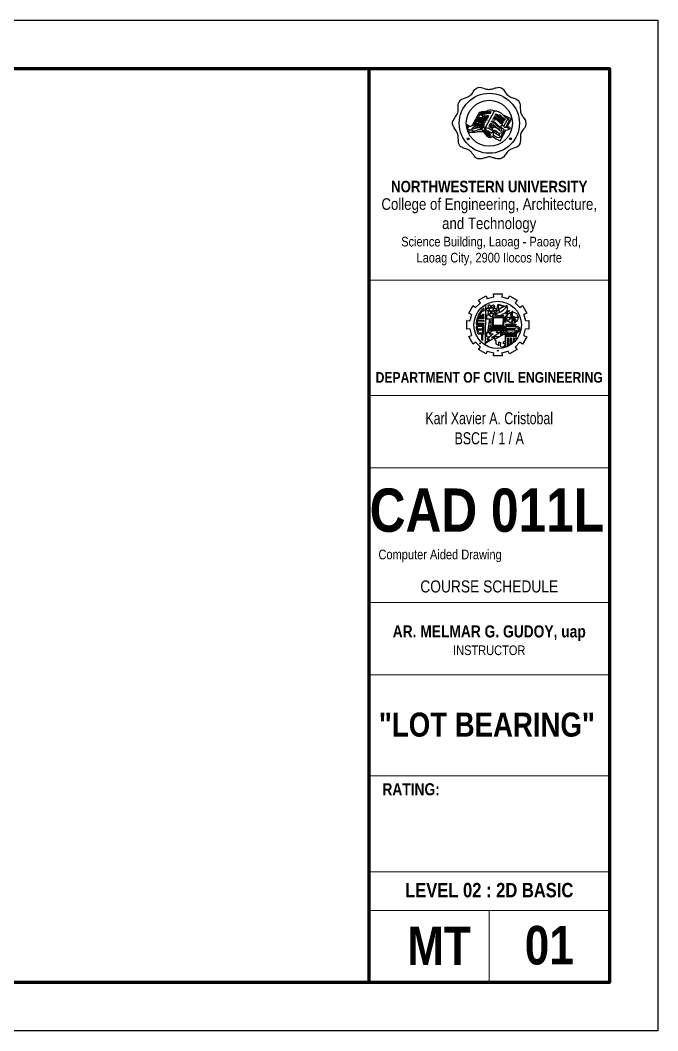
# Model space of a CAD drawing. Header units: inches. Extents: x 994 to 6777, y -637 to 5407.
# Drawn here: x 1010.95 to 1024.19, y 389.39 to 410.39 of the extents above; entities that cross this region are included whole.
import ezdxf

# ---------------------------------------------------------------- set-up
doc = ezdxf.new("R2010")
doc.units = ezdxf.units.IN
doc.header["$MEASUREMENT"] = 0
doc.layers.add('1_dim_outside', color=7, linetype='Continuous', lineweight=0, true_color=0x000000)
doc.layers.add('ar_elev line', color=255, linetype='Continuous', lineweight=0)
doc.layers.add('TEXT', color=18, linetype='Continuous', lineweight=20)
doc.layers.add('Layer1', color=7, linetype='Continuous')
doc.styles.add('dim', font='swisscl.ttf')
doc.styles.get("Standard").update_dxf_attribs({"font": 'arial.ttf'})

# ---------------------------------------------------------------- blocks, each defined once
blk = doc.blocks.new('*U436')
blk.add_lwpolyline([(-0.082, -0.032), (-0.091, 0.033), (0.091, 0.033), (0.083, -0.033)])
blk = doc.blocks.new('*U437')
at = {"color": 0, "linetype": 'ByBlock', "lineweight": -2, "transparency": 16777216}
for p, rotation in [((1632.947, 449.061), 29.99999999999998), ((1633.559, 449.062), 329.9999999999999), ((1632.724, 448.837), 59.99999999999999), ((1633.783, 448.839), 300.0000000000001), ((1632.642, 448.531), 90), ((1633.866, 448.533), 270), ((1632.725, 448.225), 120), ((1633.784, 448.227), 240), ((1632.949, 448.002), 150), ((1633.255, 447.92), 180), ((1633.561, 448.003), 209.9999999999999)]:
    blk.add_blockref('*U436', p, dxfattribs=dict(at, rotation=rotation))
blk.add_blockref('*U436', (1633.253, 449.144), dxfattribs=at)

msp = doc.modelspace()

# ---------------------------------------------------------------- hatches: boundary and pattern name
at = {"true_color": 0x000000}
h = msp.add_hatch(color=18, dxfattribs=at)
h.dxf.hatch_style = 1
h.paths.add_polyline_path([(1020.26733, 407.9196, 1), (1020.23048, 407.91944, 1)])
h.paths.add_polyline_path([(1021.14559, 407.92322, 1), (1021.10874, 407.92307, 1)])
h = msp.add_hatch(color=18, dxfattribs=at)
h.dxf.hatch_style = 1
h.paths.add_polyline_path([(1020.77771, 404.57604, 1), (1020.76219, 404.57607, 1)])
h.paths.add_polyline_path([(1020.48289, 404.4111, 1), (1020.46737, 404.41114, 1)])
h.paths.add_polyline_path([(1020.32633, 404.106, 1), (1020.34185, 404.10597, 1)])
h.paths.add_polyline_path([(1020.35804, 403.91144, 1), (1020.34252, 403.91147, 1)])
h.paths.add_polyline_path([(1020.5022, 403.66738, 1), (1020.48668, 403.66741, 1)])
h = msp.add_hatch(color=18, dxfattribs=at)
h.dxf.hatch_style = 1
h.paths.add_polyline_path([(1020.87231, 403.5186, 1), (1020.85679, 403.51863, 1)])
h.paths.add_polyline_path([(1021.17147, 403.62111, 1), (1021.18699, 403.62108, 1)])
h.paths.add_polyline_path([(1021.36083, 403.84602, 1), (1021.34531, 403.84605, 1)])
h.paths.add_polyline_path([(1021.39751, 404.12676, 1), (1021.38199, 404.12679, 1)])

# ---------------------------------------------------------------- linework, layer by layer
msp.add_line((1020.60654, 404.47478), (1020.60487, 403.63426))
for points in [[(1020.4818, 408.47335), (1020.34145, 408.21359)], [(1020.52459, 408.48865), (1020.39264, 408.25435)], [(1020.4818, 408.47335), (1020.51621, 408.47377)], [(1020.7913, 408.49712), (1020.5996, 408.14851)], [(1020.36138, 408.18884), (1020.37433, 408.19151), (1020.39765, 408.2282), (1020.3931, 408.22871), (1020.3931, 408.22871), (1020.39026, 408.22902), (1020.39552, 408.23625), (1020.44963, 408.24306), (1020.44811, 408.22701), (1020.44055, 408.22772), (1020.4388, 408.23432), (1020.419, 408.23459), (1020.41168, 408.22493), (1020.41992, 408.22427), (1020.42427, 408.23076), (1020.43251, 408.22957), (1020.41859, 408.20728), (1020.40843, 408.20671), (1020.41347, 408.21619), (1020.40401, 408.21527), (1020.39601, 408.20193), (1020.40425, 408.20092), (1020.3992, 408.19249), (1020.36087, 408.18411), (1020.36138, 408.18884)], [(1020.46297, 408.24312), (1020.48666, 408.23417), (1020.4841, 408.2274), (1020.47661, 408.23023), (1020.45964, 408.19922), (1020.46365, 408.19703), (1020.46039, 408.19108), (1020.43444, 408.19386), (1020.43527, 408.20167), (1020.44426, 408.20071), (1020.46371, 408.2332), (1020.45802, 408.23661), (1020.46297, 408.24312)], [(1021.1485, 408.33672), (1020.97343, 408.41577)], [(1021.07894, 408.34728), (1020.98432, 408.17757)], [(1021.10975, 408.31359), (1021.02604, 408.15547)], [(1021.05564, 408.1544), (1021.1485, 408.33672)], [(1020.2569, 408.0596), (1020.28079, 408.10979)], [(1020.50529, 408.22234), (1020.51601, 408.21608), (1020.51076, 408.17106), (1020.51392, 408.16845), (1020.5112, 408.16515), (1020.49217, 408.17641), (1020.49489, 408.18101), (1020.49862, 408.1788), (1020.49965, 408.18852), (1020.48963, 408.19583), (1020.48177, 408.19178), (1020.48651, 408.18847), (1020.48264, 408.18292), (1020.46688, 408.18979), (1020.46921, 408.19512), (1020.47311, 408.19342), (1020.50529, 408.22234)], [(1020.5029, 408.20867), (1020.49136, 408.20162), (1020.50155, 408.19518), (1020.5029, 408.20867)], [(1020.52753, 408.18756), (1020.53678, 408.19723), (1020.56283, 408.16792), (1020.56378, 408.1499), (1020.55685, 408.14953), (1020.55627, 408.16396), (1020.55091, 408.16823), (1020.54172, 408.14438), (1020.54683, 408.13845), (1020.54318, 408.13195), (1020.52313, 408.15078), (1020.52468, 408.15586), (1020.53136, 408.15186), (1020.54245, 408.17992), (1020.53753, 408.18533), (1020.53334, 408.18152), (1020.52729, 408.18731)], [(1020.58578, 408.13481), (1020.60427, 408.11177), (1020.60325, 408.10477), (1020.5985, 408.10982), (1020.59127, 408.07933), (1020.5999, 408.06729), (1020.60742, 408.06977), (1020.61534, 408.06192), (1020.60627, 408.05278), (1020.57352, 408.09274), (1020.57524, 408.09957), (1020.58017, 408.09329), (1020.58759, 408.12203), (1020.58248, 408.12884), (1020.58578, 408.13481)], [(1020.90657, 408.0381), (1020.88465, 407.9988)], [(1020.88465, 407.9988), (1020.90691, 408.03808)], [(1020.91728, 407.88276), (1021.02896, 408.10202)], [(1020.98407, 408.07582), (1020.91824, 407.95295)], [(1020.94648, 408.10969), (1020.92953, 408.07929)], [(1020.67106, 408.02842), (1020.69177, 408.01707), (1020.69326, 408.01321), (1020.68754, 408.01355), (1020.69589, 408.00216), (1020.70369, 408.00787), (1020.69715, 408.00898), (1020.69799, 408.01388), (1020.7165, 408.01441), (1020.71569, 408.01113), (1020.70047, 407.99743), (1020.71745, 407.9806), (1020.72328, 407.98027), (1020.72309, 407.97681), (1020.69939, 407.97551), (1020.6975, 407.98051), (1020.70369, 407.98089), (1020.69454, 407.99262), (1020.68585, 407.98585), (1020.69001, 407.98398), (1020.69003, 407.98025), (1020.66738, 407.98703), (1020.66864, 407.99125), (1020.67635, 407.99138), (1020.68635, 407.99935), (1020.67562, 408.01726), (1020.66736, 408.02358), (1020.67106, 408.02842)], [(1020.88465, 407.9988), (1020.91825, 407.95296)], [(1020.50318, 404.515), (1020.40509, 404.41512)], [(1020.7821, 404.63392), (1020.6472, 404.59647)], [(1020.86755, 404.48677), (1020.8221, 404.31183)], [(1020.86755, 404.48677), (1020.89299, 404.31315)], [(1020.86755, 404.48677), (1020.98337, 404.4288)], [(1020.86755, 404.48677), (1021.01643, 404.44284)], [(1021.0831, 404.59745), (1020.94756, 404.63247)], [(1021.32555, 404.41537), (1021.22567, 404.51347)], [(1020.3211, 404.27255), (1020.28609, 404.137)], [(1020.55168, 404.27826), (1020.57329, 404.27822)], [(1020.57446, 404.39711), (1020.57434, 404.33869), (1020.55222, 404.33873), (1020.55222, 404.34001)], [(1020.83234, 404.2203), (1020.83202, 404.25893), (1020.75308, 404.25829), (1020.753, 404.22024), (1020.71256, 404.22032), (1020.71263, 404.25761), (1020.63174, 404.25777), (1020.63159, 404.18001), (1020.75998, 404.1797)], [(1020.98626, 404.19872), (1021.05665, 404.25804), (1021.07856, 404.28198), (1021.02658, 404.28208), (1021.10474, 404.35443), (1020.92462, 404.25182), (1020.99366, 404.25168), (1020.92951, 404.22007)], [(1020.94017, 404.25179), (1020.93965, 404.22506)], [(1021.14923, 404.29872), (1021.13558, 404.29897), (1021.13554, 404.29671), (1021.13417, 404.29585), (1021.13416, 404.29244), (1021.13344, 404.29126), (1021.13344, 404.29002), (1021.13236, 404.28965), (1021.13254, 404.2891), (1021.13365, 404.2891), (1021.13364, 404.28663), (1021.13399, 404.28611), (1021.13398, 404.28321), (1021.13273, 404.2808), (1021.13272, 404.27883), (1021.13367, 404.27859), (1021.13366, 404.27282), (1021.13267, 404.27162), (1021.13247, 404.27048), (1021.12525, 404.27049), (1021.12525, 404.26855), (1021.12637, 404.26804), (1021.12626, 404.26077), (1021.1268, 404.25917), (1021.12767, 404.25917), (1021.12867, 404.25835), (1021.13034, 404.26037), (1021.1321, 404.25984), (1021.1321, 404.25898), (1021.1321, 404.25788), (1021.13402, 404.25701), (1021.13401, 404.25153)], [(1021.13401, 404.25153), (1021.1342, 404.25109), (1021.13401, 404.24224), (1021.1349, 404.24115), (1021.1349, 404.23906), (1021.13875, 404.23879), (1021.13911, 404.23834), (1021.1397, 404.23833), (1021.14008, 404.23833), (1021.14008, 404.2374), (1021.14081, 404.23652), (1021.14146, 404.23706), (1021.1419, 404.23654), (1021.1419, 404.23576), (1021.1419, 404.23481), (1021.14228, 404.23481), (1021.14227, 404.23431), (1021.14262, 404.23431), (1021.14293, 404.23431), (1021.14293, 404.23477), (1021.14294, 404.23559), (1021.14294, 404.23588), (1021.14334, 404.23616), (1021.1435, 404.24034)], [(1021.17087, 404.23236), (1021.17008, 404.23315), (1021.16884, 404.23316), (1021.16785, 404.23367), (1021.16708, 404.23505), (1021.16566, 404.23505), (1021.16566, 404.23476), (1021.1638, 404.23561), (1021.16327, 404.23651), (1021.16228, 404.23594), (1021.16102, 404.23594), (1021.15996, 404.23729), (1021.16059, 404.23884), (1021.1606, 404.24032), (1021.15967, 404.24032), (1021.15967, 404.24317), (1021.16031, 404.24502), (1021.16066, 404.24604), (1021.16067, 404.24861), (1021.16067, 404.24997), (1021.16008, 404.25036), (1021.16089, 404.25159), (1021.16089, 404.25406), (1021.1609, 404.25564), (1021.15977, 404.25681), (1021.16017, 404.25892), (1021.1611, 404.25979), (1021.16207, 404.26108), (1021.16173, 404.26198), (1021.16229, 404.26281), (1021.1623, 404.26388), (1021.16488, 404.26661), (1021.16716, 404.26891), (1021.16394, 404.27211), (1021.16597, 404.27415), (1021.16607, 404.27853), (1021.16578, 404.28119), (1021.16504, 404.28111), (1021.16425, 404.28153), (1021.16561, 404.28279), (1021.16534, 404.28456), (1021.16401, 404.28456), (1021.16406, 404.28862), (1021.16043, 404.29013), (1021.16295, 404.29234), (1021.16296, 404.29707), (1021.15944, 404.29839), (1021.15682, 404.2984), (1021.15541, 404.29774), (1021.15414, 404.29818), (1021.15414, 404.29877)], [(1021.1667, 404.07691), (1021.16735, 404.34473)], [(1021.44447, 404.13646), (1021.40702, 404.27135)], [(1020.572, 404.12786), (1020.44296, 404.1294)], [(1020.57428, 404.14944), (1020.44756, 404.15096)], [(1020.572, 404.12786), (1020.57424, 404.12785)], [(1020.57398, 404.09045), (1020.57391, 404.06883)], [(1020.57428, 404.14944), (1020.57424, 404.12785)], [(1020.57483, 404.20748), (1020.57438, 404.18587)], [(1020.69298, 404.17986), (1020.65177, 403.89392), (1020.63229, 403.89396), (1020.63213, 403.81165), (1020.69805, 403.80997)], [(1020.7124, 404.0151), (1020.71247, 404.0543), (1020.75426, 404.05422), (1020.75385, 404.09757), (1020.68114, 404.09773), (1020.71178, 404.09766), (1020.712, 404.13873)], [(1020.68715, 404.13946), (1020.75988, 404.13928)], [(1020.75259, 404.1393), (1020.75269, 404.17972)], [(1020.78656, 404.01561), (1020.78636, 404.0312), (1020.75962, 404.03087), (1020.76008, 404.22048), (1020.9863, 404.21993), (1020.98592, 404.02884), (1020.78636, 404.0312)], [(1020.97338, 404.20308), (1020.97247, 404.04443), (1020.77318, 404.04557), (1020.7741, 404.20585), (1020.97338, 404.20308)], [(1021.03494, 404.1702), (1021.03521, 404.11406), (1020.98609, 404.11383)], [(1020.98611, 404.12438), (1021.0375, 404.1726), (1020.98621, 404.1727)], [(1021.02941, 404.17262), (1020.98623, 404.18147), (1021.04043, 404.19822), (1020.99973, 404.21007), (1021.04295, 404.22621), (1021.02146, 404.22838)], [(1021.03149, 404.11405), (1020.99216, 404.13006), (1021.04161, 404.14319), (1021.01456, 404.15107)], [(1021.01456, 404.15107), (1021.04389, 404.16965), (1021.03607, 404.17125)], [(1021.03423, 404.05652), (1021.03426, 404.07168), (1021.2421, 404.07127), (1021.24207, 404.05628)], [(1021.03511, 404.23988), (1021.03497, 404.1726)], [(1021.30313, 404.20807), (1021.03952, 404.20859)], [(1021.04746, 404.04062), (1021.04749, 404.05649)], [(1021.21812, 404.02228), (1021.21816, 404.04028), (1021.04746, 404.04062)], [(1021.04749, 404.05649), (1021.23114, 404.05613), (1021.24207, 404.05611)], [(1021.13278, 404.20481), (1021.13032, 404.20262), (1021.13032, 404.20089), (1021.12598, 404.19632), (1021.12425, 404.19632), (1021.12185, 404.19354), (1021.12185, 404.19148), (1021.12065, 404.19148), (1021.12065, 404.19148), (1021.11992, 404.18989), (1021.11812, 404.18989), (1021.11904, 404.18761), (1021.11764, 404.18615), (1021.11638, 404.18616), (1021.11638, 404.18489), (1021.11638, 404.18489), (1021.11491, 404.1839), (1021.11491, 404.18191), (1021.11271, 404.18078), (1021.10871, 404.17873), (1021.10508, 404.17687), (1021.10265, 404.17474), (1021.09926, 404.17369), (1021.09703, 404.16795), (1021.0945, 404.1651), (1021.0945, 404.16351), (1021.09669, 404.16211), (1021.09569, 404.16054), (1021.09726, 404.15954), (1021.09801, 404.16071), (1021.10061, 404.16203), (1021.10194, 404.16203), (1021.1074, 404.1679), (1021.10715, 404.16903), (1021.10744, 404.16958), (1021.10844, 404.16987), (1021.1092, 404.17071), (1021.11061, 404.17225), (1021.11004, 404.17225), (1021.11097, 404.17381), (1021.11151, 404.17349), (1021.11313, 404.17561), (1021.11365, 404.1763), (1021.11365, 404.17658), (1021.11365, 404.17716), (1021.1146, 404.17716), (1021.11587, 404.17772), (1021.11675, 404.17853), (1021.11784, 404.17854), (1021.11848, 404.17922), (1021.11891, 404.18024), (1021.11991, 404.18088), (1021.12108, 404.18087), (1021.12108, 404.18147), (1021.12158, 404.18184), (1021.12179, 404.18156), (1021.12229, 404.18193), (1021.12255, 404.18281), (1021.12478, 404.1828), (1021.12512, 404.18362), (1021.12575, 404.18395), (1021.12592, 404.18435), (1021.12592, 404.18534), (1021.1265, 404.18535), (1021.12651, 404.18575), (1021.12651, 404.18642), (1021.12651, 404.18717), (1021.12719, 404.18716), (1021.12769, 404.18787), (1021.12876, 404.18856), (1021.12876, 404.18948), (1021.12942, 404.18948), (1021.13014, 404.19005), (1021.13015, 404.19074), (1021.13244, 404.19258), (1021.13359, 404.19444), (1021.13524, 404.19522), (1021.13646, 404.19692), (1021.13779, 404.19811), (1021.13854, 404.19811), (1021.13895, 404.19944), (1021.1386, 404.20036), (1021.13861, 404.20204), (1021.13861, 404.20314), (1021.13702, 404.20398), (1021.1361, 404.20493), (1021.13456, 404.20493), (1021.13278, 404.20481)], [(1021.1435, 404.24034), (1021.1435, 404.24056), (1021.14384, 404.24074), (1021.14638, 404.2406), (1021.14614, 404.23967), (1021.14677, 404.23968), (1021.14679, 404.23821), (1021.14752, 404.23813), (1021.14752, 404.23696), (1021.14761, 404.23543), (1021.14695, 404.23539), (1021.14688, 404.23278), (1021.14681, 404.23124), (1021.14617, 404.23099), (1021.14597, 404.22896), (1021.14551, 404.22876), (1021.14495, 404.22658), (1021.14554, 404.22609), (1021.14579, 404.22589), (1021.14603, 404.22569), (1021.14603, 404.2246), (1021.14596, 404.2213), (1021.14688, 404.22041), (1021.14658, 404.21875), (1021.14678, 404.21801), (1021.14757, 404.21785), (1021.14749, 404.21743), (1021.14826, 404.21714), (1021.14865, 404.21656), (1021.1491, 404.21655), (1021.14947, 404.21655), (1021.14985, 404.21638), (1021.15024, 404.21623), (1021.15068, 404.21583), (1021.15093, 404.21522), (1021.15115, 404.21491), (1021.15155, 404.21454), (1021.15177, 404.21394), (1021.15209, 404.21418), (1021.15209, 404.21461), (1021.15209, 404.21561), (1021.15238, 404.21622), (1021.15259, 404.21665), (1021.15316, 404.21665), (1021.15316, 404.21859), (1021.15286, 404.21889), (1021.15323, 404.21926), (1021.15324, 404.22048), (1021.15357, 404.22129), (1021.15378, 404.22182), (1021.15378, 404.22221), (1021.15434, 404.22377), (1021.15493, 404.22356), (1021.15508, 404.22399), (1021.15521, 404.22435), (1021.15499, 404.22468), (1021.15493, 404.22497), (1021.15583, 404.22538), (1021.15602, 404.22587), (1021.15603, 404.22633), (1021.15603, 404.22663), (1021.15593, 404.227), (1021.16336, 404.22684), (1021.16428, 404.22709), (1021.16457, 404.22603), (1021.16451, 404.22238), (1021.16704, 404.21876), (1021.17004, 404.21875), (1021.17092, 404.22086), (1021.17156, 404.22086), (1021.17285, 404.22085), (1021.17379, 404.21991), (1021.1747, 404.22038), (1021.1747, 404.21967), (1021.17542, 404.21919), (1021.17542, 404.2182), (1021.17603, 404.21728), (1021.17715, 404.21667), (1021.17814, 404.21666), (1021.17882, 404.21666), (1021.17906, 404.21762), (1021.17921, 404.21819), (1021.17921, 404.21819), (1021.17882, 404.21875), (1021.17868, 404.21918), (1021.17868, 404.2193), (1021.17911, 404.2193), (1021.17926, 404.21919), (1021.17938, 404.21935), (1021.17961, 404.21935), (1021.18025, 404.21934), (1021.18025, 404.21976), (1021.18004, 404.21991), (1021.18004, 404.22037), (1021.17959, 404.22037), (1021.17959, 404.22086), (1021.18033, 404.22086), (1021.18013, 404.22116), (1021.1804, 404.22176), (1021.18067, 404.22163), (1021.18167, 404.22175), (1021.18309, 404.22175), (1021.18516, 404.22153), (1021.1863, 404.2214), (1021.18624, 404.22088), (1021.18655, 404.22088), (1021.18705, 404.22088), (1021.18676, 404.22005), (1021.18679, 404.21894), (1021.18678, 404.21779), (1021.18622, 404.21661), (1021.18486, 404.21536), (1021.18517, 404.21359), (1021.18584, 404.21318), (1021.18684, 404.21334), (1021.18833, 404.21291), (1021.18899, 404.21316), (1021.1901, 404.21296), (1021.18995, 404.2142), (1021.19214, 404.21447), (1021.19282, 404.21633), (1021.19319, 404.21733), (1021.19423, 404.21733), (1021.19569, 404.21733), (1021.19529, 404.21656), (1021.19586, 404.21577), (1021.19649, 404.2149), (1021.19613, 404.21429), (1021.19612, 404.21294), (1021.1967, 404.21294), (1021.19814, 404.21342), (1021.19862, 404.21294), (1021.19951, 404.21347), (1021.19992, 404.21346), (1021.20019, 404.21265), (1021.20019, 404.21165), (1021.20319, 404.21052), (1021.20565, 404.20826), (1021.20728, 404.20524), (1021.20728, 404.20396), (1021.20546, 404.20297), (1021.20622, 404.20155), (1021.20688, 404.20101), (1021.20687, 404.19968), (1021.20761, 404.19925), (1021.2087, 404.19737), (1021.20934, 404.19598), (1021.21119, 404.19482), (1021.21339, 404.19481), (1021.21473, 404.19614), (1021.21545, 404.19542), (1021.21639, 404.19715), (1021.2161, 404.19813), (1021.21526, 404.19893), (1021.21526, 404.19996), (1021.21654, 404.19996), (1021.21706, 404.2008), (1021.21706, 404.20151), (1021.2156, 404.20244), (1021.21656, 404.20244), (1021.21693, 404.2029), (1021.21693, 404.20379), (1021.21638, 404.20379), (1021.21638, 404.20456), (1021.21677, 404.20456), (1021.21419, 404.20824)], [(1021.14934, 404.12177), (1021.1485, 404.12173), (1021.14828, 404.12113), (1021.14784, 404.12081), (1021.14827, 404.12023), (1021.14912, 404.12023), (1021.14956, 404.11973), (1021.14909, 404.11932), (1021.14909, 404.11829), (1021.14909, 404.11772), (1021.14955, 404.1174), (1021.1507, 404.11721), (1021.15107, 404.11791), (1021.15181, 404.11752), (1021.15182, 404.11805), (1021.15182, 404.11826), (1021.15238, 404.11865), (1021.15238, 404.11912), (1021.15198, 404.11912), (1021.15158, 404.11985), (1021.15228, 404.11984), (1021.15229, 404.1204), (1021.15267, 404.12089), (1021.15198, 404.12119), (1021.15199, 404.12186), (1021.15148, 404.12186), (1021.1504, 404.12138), (1021.14988, 404.1217), (1021.14934, 404.12177)], [(1021.15956, 404.13006), (1021.15811, 404.12994), (1021.15751, 404.13015), (1021.15691, 404.13015), (1021.15612, 404.13001), (1021.15582, 404.1297), (1021.15614, 404.12907), (1021.15594, 404.12897), (1021.15626, 404.12835), (1021.15676, 404.12835), (1021.15695, 404.12817), (1021.15725, 404.12747), (1021.15689, 404.12731), (1021.15709, 404.12683), (1021.15782, 404.12683), (1021.15794, 404.12661), (1021.15752, 404.12591), (1021.1579, 404.12568), (1021.1579, 404.12541), (1021.16033, 404.12487), (1021.16073, 404.12546), (1021.16074, 404.12605), (1021.16015, 404.12636), (1021.16015, 404.127), (1021.16073, 404.12734), (1021.16073, 404.12777), (1021.16034, 404.12793), (1021.16034, 404.12858), (1021.16057, 404.12933), (1021.16045, 404.12991), (1021.15956, 404.13006)], [(1021.17043, 404.13207), (1021.17142, 404.13267), (1021.17113, 404.13315), (1021.17272, 404.13462), (1021.17421, 404.1352), (1021.17432, 404.1349), (1021.17526, 404.13654), (1021.17526, 404.13717), (1021.17487, 404.13761), (1021.17421, 404.13761), (1021.17421, 404.13715), (1021.17358, 404.13715), (1021.17358, 404.13819), (1021.17284, 404.13918), (1021.17171, 404.1388), (1021.17121, 404.13759), (1021.16966, 404.13823), (1021.16965, 404.13641), (1021.16887, 404.13642), (1021.16887, 404.13534), (1021.16807, 404.13408), (1021.16933, 404.13328), (1021.17043, 404.13207)], [(1021.17024, 404.19916), (1021.17174, 404.19875), (1021.17365, 404.19921), (1021.17364, 404.19808), (1021.17457, 404.19808), (1021.17529, 404.19808), (1021.17609, 404.19854), (1021.17632, 404.19813), (1021.17677, 404.19839), (1021.17809, 404.19797), (1021.1783, 404.19743), (1021.17885, 404.19764), (1021.17966, 404.1974), (1021.18081, 404.19752), (1021.18175, 404.19752), (1021.18233, 404.19671), (1021.18194, 404.19627), (1021.18128, 404.196), (1021.18045, 404.19619), (1021.18045, 404.19559), (1021.18045, 404.19471), (1021.18077, 404.1941), (1021.18002, 404.1937), (1021.17946, 404.19199), (1021.17946, 404.19103), (1021.17833, 404.19205), (1021.17833, 404.19135), (1021.17844, 404.19082), (1021.17798, 404.19027), (1021.17749, 404.19027), (1021.17749, 404.18982), (1021.17713, 404.18942), (1021.17664, 404.1895), (1021.17633, 404.1895), (1021.17633, 404.18891), (1021.1758, 404.18891), (1021.17536, 404.18803), (1021.17524, 404.18797), (1021.17474, 404.18818), (1021.17463, 404.18765), (1021.17416, 404.18765), (1021.17352, 404.18717), (1021.17251, 404.18733), (1021.1718, 404.18728), (1021.17145, 404.18682), (1021.17091, 404.18674), (1021.17091, 404.18639), (1021.17067, 404.18619), (1021.17067, 404.1854), (1021.16948, 404.18728), (1021.16966, 404.18851), (1021.16924, 404.1888), (1021.16924, 404.1896), (1021.16991, 404.18979), (1021.16969, 404.19054), (1021.16928, 404.19091), (1021.16886, 404.19266), (1021.1705, 404.19266), (1021.16997, 404.19401), (1021.16947, 404.1953), (1021.16838, 404.1953), (1021.16838, 404.19687), (1021.16969, 404.1973), (1021.16885, 404.19787), (1021.16946, 404.19878), (1021.17024, 404.19916)], [(1021.17165, 404.15364), (1021.16912, 404.15336), (1021.16911, 404.15041), (1021.17, 404.14942), (1021.17083, 404.14905), (1021.16978, 404.14883), (1021.16954, 404.14826), (1021.17003, 404.14806), (1021.17025, 404.14773), (1021.16971, 404.14756), (1021.16944, 404.14688), (1021.17084, 404.14593), (1021.17112, 404.14634), (1021.17145, 404.14499), (1021.17285, 404.14498), (1021.17337, 404.1446), (1021.17352, 404.14394), (1021.17279, 404.14371), (1021.17333, 404.14328), (1021.17349, 404.14246), (1021.17349, 404.14205), (1021.17403, 404.14155), (1021.17444, 404.14117), (1021.17479, 404.14163), (1021.17458, 404.14192), (1021.17458, 404.14244), (1021.17523, 404.14244), (1021.1749, 404.14293), (1021.17574, 404.14304), (1021.17618, 404.1431), (1021.17629, 404.14367), (1021.176, 404.14373), (1021.17655, 404.14418), (1021.17655, 404.14438), (1021.17585, 404.14438), (1021.17706, 404.14438), (1021.17722, 404.14462), (1021.17707, 404.14499), (1021.17742, 404.14527), (1021.17817, 404.14552), (1021.17775, 404.14595), (1021.178, 404.14659), (1021.17858, 404.14724), (1021.1784, 404.14753), (1021.17906, 404.14753), (1021.17919, 404.14817), (1021.17902, 404.14837), (1021.17955, 404.14857), (1021.1801, 404.14886), (1021.18067, 404.14917), (1021.18035, 404.14936), (1021.18114, 404.14969), (1021.18172, 404.14946), (1021.18205, 404.14979), (1021.18243, 404.14993), (1021.18271, 404.14957), (1021.18309, 404.14907), (1021.18335, 404.14949), (1021.18349, 404.14927), (1021.18338, 404.14853), (1021.18414, 404.14825), (1021.18428, 404.14864), (1021.18428, 404.14824), (1021.1847, 404.14801), (1021.18437, 404.14783), (1021.18413, 404.14724), (1021.18478, 404.14704), (1021.18536, 404.14723), (1021.18589, 404.14694), (1021.18655, 404.14694), (1021.18672, 404.14736), (1021.18687, 404.14763), (1021.1862, 404.14784), (1021.18671, 404.14784), (1021.18705, 404.14775), (1021.18746, 404.14765), (1021.18785, 404.148), (1021.1877, 404.14817), (1021.18756, 404.14857), (1021.18796, 404.14857), (1021.18831, 404.14856), (1021.18857, 404.14869), (1021.18846, 404.14893), (1021.18834, 404.14906), (1021.18906, 404.14855), (1021.18935, 404.14939), (1021.18899, 404.14939), (1021.18881, 404.14979), (1021.18936, 404.15004), (1021.18963, 404.14988), (1021.18984, 404.15024), (1021.18984, 404.15056), (1021.18985, 404.15105), (1021.19023, 404.1509), (1021.19033, 404.15116), (1021.19086, 404.15145), (1021.19087, 404.15186), (1021.19075, 404.15192), (1021.19051, 404.15205), (1021.1908, 404.15224), (1021.19107, 404.15258), (1021.19064, 404.15258), (1021.19053, 404.153), (1021.19083, 404.15299), (1021.19126, 404.15309), (1021.19126, 404.15333), (1021.19193, 404.15399), (1021.19268, 404.15399), (1021.19318, 404.15399), (1021.19374, 404.15436), (1021.19545, 404.15337), (1021.19637, 404.15391), (1021.19659, 404.15311), (1021.1963, 404.15303), (1021.19672, 404.15255), (1021.19701, 404.15173), (1021.19659, 404.15158), (1021.19711, 404.15125), (1021.19781, 404.15171), (1021.19812, 404.15125), (1021.19811, 404.15035), (1021.19837, 404.14955), (1021.19878, 404.14903), (1021.19837, 404.14871), (1021.19801, 404.14744), (1021.19707, 404.14669), (1021.19556, 404.14592), (1021.19619, 404.1447), (1021.19716, 404.14374), (1021.19763, 404.14115), (1021.19795, 404.13941), (1021.19898, 404.13943), (1021.20033, 404.13732), (1021.20209, 404.13695), (1021.20305, 404.13535), (1021.20304, 404.13394), (1021.20362, 404.13394), (1021.20488, 404.13261), (1021.20614, 404.13198), (1021.20732, 404.13252), (1021.20777, 404.13273), (1021.20903, 404.13155), (1021.20973, 404.13139), (1021.21115, 404.13139), (1021.21157, 404.13205), (1021.2123, 404.13158), (1021.21184, 404.13085), (1021.21338, 404.13042), (1021.21527, 404.13042), (1021.21645, 404.13041), (1021.21645, 404.1318), (1021.21762, 404.13179), (1021.21868, 404.13071), (1021.2192, 404.13121), (1021.22003, 404.13121), (1021.22078, 404.13121), (1021.22079, 404.13251), (1021.22184, 404.13359), (1021.22184, 404.13461), (1021.22185, 404.13494), (1021.22133, 404.13546), (1021.222, 404.13545), (1021.22266, 404.13545), (1021.22329, 404.13702), (1021.22257, 404.13731), (1021.2231, 404.1386), (1021.22466, 404.13919), (1021.22415, 404.14053), (1021.22295, 404.14142), (1021.22232, 404.14268), (1021.22198, 404.14336), (1021.22198, 404.14411), (1021.22133, 404.14447), (1021.22076, 404.14447), (1021.22076, 404.14504), (1021.2216, 404.1454), (1021.22161, 404.14633), (1021.22161, 404.14633), (1021.22241, 404.1474), (1021.22347, 404.14739), (1021.22413, 404.14866), (1021.22365, 404.14891), (1021.22314, 404.14971), (1021.22386, 404.15017), (1021.22522, 404.1498), (1021.22553, 404.15093), (1021.22814, 404.15066), (1021.22866, 404.15189), (1021.23004, 404.15087), (1021.23191, 404.15087), (1021.23484, 404.15144), (1021.23532, 404.15333), (1021.23476, 404.15348), (1021.23476, 404.15432), (1021.23476, 404.15526), (1021.23539, 404.15526), (1021.23575, 404.15474), (1021.23608, 404.1564), (1021.23653, 404.1564), (1021.23611, 404.157), (1021.23542, 404.157), (1021.23554, 404.15787), (1021.23641, 404.15787), (1021.23738, 404.15787), (1021.23813, 404.15705), (1021.23882, 404.15705), (1021.24003, 404.15792), (1021.24049, 404.15825), (1021.24049, 404.15908), (1021.24049, 404.16013), (1021.23922, 404.16014), (1021.23832, 404.16059), (1021.23928, 404.16116), (1021.23929, 404.16206), (1021.23863, 404.16248), (1021.23719, 404.1634), (1021.23638, 404.16392), (1021.23638, 404.1644), (1021.23531, 404.16441), (1021.23465, 404.16441), (1021.23465, 404.16606), (1021.2339, 404.16606), (1021.23357, 404.1673), (1021.23188, 404.16772), (1021.23146, 404.16898), (1021.22963, 404.16992), (1021.23003, 404.17071), (1021.23003, 404.17151), (1021.23003, 404.17203), (1021.22921, 404.17236), (1021.22717, 404.17318), (1021.22718, 404.17483), (1021.22597, 404.17597), (1021.22491, 404.17649), (1021.22514, 404.17695), (1021.22514, 404.17764), (1021.22371, 404.17836), (1021.22188, 404.17981), (1021.21983, 404.17981), (1021.21934, 404.17912), (1021.21853, 404.17969), (1021.21618, 404.17865), (1021.21365, 404.17753), (1021.21479, 404.17494), (1021.21409, 404.17463), (1021.21409, 404.17243), (1021.21496, 404.17167), (1021.2136, 404.17134), (1021.2114, 404.17134), (1021.2114, 404.17177), (1021.20878, 404.17177), (1021.20878, 404.17075), (1021.20929, 404.1699), (1021.20728, 404.16869), (1021.20728, 404.16731), (1021.206, 404.16584), (1021.20458, 404.16585), (1021.20277, 404.16413), (1021.20073, 404.16219), (1021.19948, 404.16296), (1021.19659, 404.16297), (1021.19421, 404.16198), (1021.19184, 404.1631), (1021.18846, 404.16238), (1021.18623, 404.16313), (1021.18439, 404.16314), (1021.18346, 404.16314), (1021.18418, 404.1613), (1021.18321, 404.1598), (1021.18235, 404.15846), (1021.18308, 404.15657), (1021.18055, 404.15657), (1021.17805, 404.15658), (1021.17766, 404.15589), (1021.1763, 404.15625), (1021.17555, 404.15532), (1021.17365, 404.15614), (1021.17266, 404.15614), (1021.17227, 404.15497), (1021.17165, 404.15364)], [(1021.1888, 404.22844), (1021.18951, 404.22911), (1021.1893, 404.22961), (1021.18969, 404.22977), (1021.18969, 404.23019), (1021.18886, 404.23019), (1021.1884, 404.2302), (1021.18809, 404.22986), (1021.18779, 404.23014), (1021.18744, 404.22977), (1021.18677, 404.22977), (1021.18567, 404.2303), (1021.18487, 404.23009), (1021.18362, 404.23009), (1021.18254, 404.22978), (1021.18109, 404.23007), (1021.17946, 404.23038), (1021.17923, 404.23125), (1021.17843, 404.23165), (1021.17733, 404.23244), (1021.1786, 404.23271), (1021.1786, 404.23336), (1021.17808, 404.23411), (1021.17698, 404.23454), (1021.17601, 404.23491), (1021.17571, 404.23414), (1021.17526, 404.2346), (1021.17466, 404.23429), (1021.17376, 404.23384), (1021.17308, 404.23349), (1021.17246, 404.23349), (1021.17246, 404.23253), (1021.17225, 404.23216), (1021.17107, 404.23217), (1021.17087, 404.23236)], [(1021.19119, 404.17313), (1021.19015, 404.17231), (1021.18865, 404.17188), (1021.18737, 404.17188), (1021.18565, 404.17225), (1021.18527, 404.17293), (1021.18527, 404.17358), (1021.18447, 404.17396), (1021.18317, 404.17397), (1021.1829, 404.17527), (1021.18198, 404.17527), (1021.18198, 404.17481), (1021.17998, 404.17482), (1021.17868, 404.17557), (1021.17795, 404.17557), (1021.17681, 404.17611), (1021.17681, 404.17722), (1021.17635, 404.17722), (1021.1759, 404.17821), (1021.17713, 404.17848), (1021.1774, 404.17937), (1021.17817, 404.17898), (1021.17817, 404.17969), (1021.1792, 404.17987), (1021.17903, 404.18084), (1021.18014, 404.18103), (1021.18083, 404.18113), (1021.1814, 404.18149), (1021.1813, 404.18213), (1021.18218, 404.18263), (1021.18272, 404.18263), (1021.18273, 404.18308), (1021.18314, 404.18308), (1021.18447, 404.18307), (1021.18424, 404.18376), (1021.1838, 404.1839), (1021.18452, 404.18427), (1021.1847, 404.18437), (1021.185, 404.18604), (1021.18479, 404.18624), (1021.18518, 404.18719), (1021.18575, 404.18719), (1021.18634, 404.18728), (1021.18655, 404.188), (1021.18616, 404.1881), (1021.18642, 404.18862), (1021.18759, 404.18897), (1021.18823, 404.18763), (1021.18864, 404.18712), (1021.18817, 404.18647), (1021.18796, 404.18571), (1021.18821, 404.18564), (1021.18828, 404.18507), (1021.18771, 404.18466), (1021.18856, 404.18328), (1021.18819, 404.18328), (1021.1879, 404.18253), (1021.1879, 404.18203), (1021.1879, 404.18175), (1021.1874, 404.18175), (1021.18732, 404.18129), (1021.18678, 404.18074), (1021.18728, 404.18036), (1021.18737, 404.17986), (1021.18779, 404.17948), (1021.18764, 404.17931), (1021.18777, 404.17824), (1021.18741, 404.178), (1021.18704, 404.17751), (1021.18761, 404.17709), (1021.18785, 404.17646), (1021.18746, 404.17622), (1021.18775, 404.17606), (1021.18838, 404.17571), (1021.1883, 404.17534), (1021.18998, 404.17476), (1021.1904, 404.17512), (1021.1906, 404.17488), (1021.19166, 404.17488), (1021.19187, 404.17447), (1021.19166, 404.17406), (1021.19139, 404.17354), (1021.19154, 404.17336), (1021.19104, 404.17343), (1021.19119, 404.17313)], [(1021.19397, 404.20474), (1021.19362, 404.20672), (1021.19195, 404.20787), (1021.1898, 404.20711), (1021.18732, 404.20712), (1021.18605, 404.20625), (1021.18571, 404.20551), (1021.18599, 404.20464), (1021.18578, 404.20394), (1021.18685, 404.20361), (1021.18747, 404.2032), (1021.18805, 404.20373), (1021.1902, 404.20351), (1021.19075, 404.2035), (1021.19075, 404.20288), (1021.19105, 404.20241), (1021.1921, 404.20222), (1021.19236, 404.20238), (1021.19235, 404.20182), (1021.19245, 404.20151), (1021.1928, 404.20148), (1021.19314, 404.20147), (1021.19331, 404.20169), (1021.19331, 404.20206), (1021.19318, 404.20217), (1021.19326, 404.20247), (1021.19361, 404.20242), (1021.19388, 404.2025), (1021.19388, 404.20306), (1021.19382, 404.20335), (1021.19401, 404.20339), (1021.19382, 404.20382), (1021.19399, 404.20399), (1021.19386, 404.20441), (1021.19397, 404.20474)], [(1021.21419, 404.20824), (1021.21299, 404.20996), (1021.21145, 404.20996), (1021.21145, 404.21106), (1021.21145, 404.21194), (1021.21145, 404.21318), (1021.20934, 404.21383), (1021.20787, 404.21361), (1021.20679, 404.21344), (1021.20639, 404.21239), (1021.20554, 404.21335), (1021.20495, 404.21403), (1021.20495, 404.21483), (1021.20495, 404.21483), (1021.2044, 404.21561), (1021.20375, 404.21652), (1021.20307, 404.21749), (1021.20363, 404.21789), (1021.20241, 404.21882), (1021.20186, 404.21882), (1021.20186, 404.21986), (1021.20082, 404.21986), (1021.1999, 404.21986), (1021.1999, 404.22082), (1021.19869, 404.22167), (1021.1983, 404.22111), (1021.19765, 404.22234), (1021.1947, 404.22234), (1021.19437, 404.22212), (1021.19344, 404.22251), (1021.19235, 404.22277), (1021.19217, 404.22364), (1021.19165, 404.22373), (1021.19181, 404.22475), (1021.19152, 404.22536), (1021.19104, 404.22585), (1021.19018, 404.22586), (1021.18956, 404.22624), (1021.18929, 404.22657), (1021.18901, 404.22691), (1021.18921, 404.22753), (1021.18921, 404.22838), (1021.1888, 404.22844)], [(1021.1984, 404.20176), (1021.19743, 404.20126), (1021.19799, 404.20018), (1021.19799, 404.19947), (1021.19696, 404.1986), (1021.19696, 404.19779), (1021.19696, 404.19779), (1021.19681, 404.19716), (1021.19606, 404.19716), (1021.19636, 404.19642), (1021.19636, 404.19552), (1021.19572, 404.19552), (1021.19572, 404.19475), (1021.19529, 404.19341), (1021.19603, 404.19281), (1021.19629, 404.19312), (1021.19648, 404.19173), (1021.19668, 404.19029), (1021.19771, 404.18829), (1021.19642, 404.18829), (1021.19642, 404.18613), (1021.19656, 404.18522), (1021.19581, 404.18457), (1021.19539, 404.18457), (1021.19514, 404.18376), (1021.19544, 404.18299), (1021.19464, 404.18177), (1021.19526, 404.18047), (1021.19525, 404.17964), (1021.19655, 404.17876), (1021.19711, 404.17747), (1021.19711, 404.17664), (1021.19943, 404.17686), (1021.20283, 404.17685), (1021.20402, 404.17803), (1021.20512, 404.17913), (1021.20513, 404.17975), (1021.20602, 404.18024), (1021.20603, 404.18185), (1021.20533, 404.18185), (1021.20592, 404.18285), (1021.2065, 404.1825), (1021.2065, 404.18333), (1021.20692, 404.18457), (1021.20602, 404.18488), (1021.20714, 404.18487), (1021.20856, 404.18487), (1021.21006, 404.18487), (1021.21038, 404.18547), (1021.21134, 404.18407), (1021.21278, 404.18506), (1021.21291, 404.18528), (1021.21291, 404.18603), (1021.2126, 404.18643), (1021.21394, 404.18643), (1021.21415, 404.187), (1021.2146, 404.18717), (1021.21485, 404.18789), (1021.21464, 404.18855), (1021.21413, 404.18873), (1021.2139, 404.18929), (1021.2139, 404.18995), (1021.21412, 404.19058), (1021.21383, 404.19068), (1021.21372, 404.1913), (1021.21407, 404.1918), (1021.21393, 404.1919), (1021.21326, 404.19184), (1021.2132, 404.19261), (1021.2129, 404.19283), (1021.21313, 404.19316), (1021.21313, 404.19339), (1021.21244, 404.19339), (1021.2124, 404.19373), (1021.21178, 404.19422), (1021.21125, 404.19439), (1021.21044, 404.19504), (1021.20974, 404.19521), (1021.20923, 404.19498), (1021.2094, 404.19549), (1021.20855, 404.19577), (1021.20767, 404.19577), (1021.20747, 404.19648), (1021.20687, 404.19683), (1021.20607, 404.19658), (1021.20617, 404.19739), (1021.2055, 404.19747), (1021.20505, 404.19787), (1021.20434, 404.19788), (1021.20393, 404.19759), (1021.20393, 404.19722), (1021.20375, 404.19722), (1021.20375, 404.19668), (1021.20401, 404.19637), (1021.20401, 404.19607), (1021.2038, 404.19569), (1021.20344, 404.19589), (1021.2028, 404.19595), (1021.20275, 404.1958), (1021.20217, 404.19609), (1021.20199, 404.19612), (1021.20201, 404.19654), (1021.20078, 404.19671), (1021.20093, 404.197), (1021.20109, 404.19731), (1021.20048, 404.1978), (1021.20088, 404.19836), (1021.2005, 404.19896), (1021.1999, 404.19935), (1021.20045, 404.19982), (1021.19909, 404.20004), (1021.19909, 404.2007), (1021.19942, 404.20105), (1021.19864, 404.20138), (1021.1984, 404.20176)], [(1021.231, 404.04025), (1021.23102, 404.05327)], [(1020.28464, 403.97155), (1020.32209, 403.83665)], [(1020.43806, 403.90257), (1020.45917, 403.9072)], [(1020.44691, 403.97385), (1020.44454, 403.97385)], [(1020.44691, 403.97385), (1020.55162, 403.9739)], [(1020.44928, 403.95224), (1020.55163, 403.95229)], [(1020.44928, 403.95224), (1020.45917, 403.9072)], [(1020.56971, 403.88073), (1020.44933, 403.88097)], [(1020.45986, 403.85919), (1020.44933, 403.88097)], [(1020.52792, 403.85906), (1020.45986, 403.85919)], [(1020.52792, 403.85906), (1020.52771, 403.75229)], [(1020.54953, 403.85901), (1020.54928, 403.73092)], [(1020.57307, 403.85897), (1020.54953, 403.85901)], [(1020.55162, 403.90362), (1020.55163, 403.95229)], [(1020.55162, 403.90362), (1020.57323, 403.90362)], [(1020.56971, 403.88073), (1020.57311, 403.88072)], [(1020.57307, 403.85897), (1020.57311, 403.88062)], [(1020.57311, 403.88062), (1020.57311, 403.88072)], [(1020.74793, 403.92842), (1020.68609, 403.86892), (1020.76974, 403.86875), (1020.63468, 403.75801), (1020.69234, 403.7579), (1020.60495, 403.67762), (1020.80576, 403.79296), (1020.73727, 403.79201), (1020.89626, 403.88635), (1020.82832, 403.89883), (1020.86302, 403.92838), (1020.74774, 403.92861)], [(1020.65177, 403.89392), (1020.71194, 403.89379)], [(1020.67175, 403.89388), (1020.67167, 403.93468), (1020.70108, 403.93457), (1020.65765, 403.93474)], [(1020.71718, 403.97291), (1020.66325, 403.97364)], [(1020.66975, 403.97355), (1020.66924, 404.01518), (1020.74134, 404.01504)], [(1020.70106, 403.92866), (1020.70117, 403.95647), (1021.04525, 403.95578), (1021.04536, 403.92782)], [(1021.04536, 403.92782), (1020.70106, 403.92866)], [(1020.70117, 403.95647), (1020.75913, 404.01598), (1020.98929, 404.01286), (1021.04525, 403.95578)], [(1020.75962, 404.03087), (1020.72382, 403.99985), (1020.73883, 403.99515)], [(1020.7673, 404.01587), (1020.72871, 403.97056), (1021.01689, 403.96873), (1020.98084, 404.01298)], [(1020.85909, 403.92828), (1020.85913, 403.94397), (1020.72961, 403.94422), (1020.72957, 403.92859)], [(1020.77949, 404.00856), (1020.75381, 403.9704)], [(1020.78261, 404.00855), (1020.75867, 403.97037)], [(1020.7611, 404.00859), (1020.86318, 404.00839), (1020.98497, 404.0079)], [(1020.78725, 404.00854), (1020.76239, 403.97035)], [(1020.80198, 404.00851), (1020.7823, 403.97022)], [(1020.80531, 404.0085), (1020.78783, 403.97019)], [(1020.80974, 404.0085), (1020.78979, 403.97018)], [(1020.9377, 403.92317), (1020.91828, 403.91553), (1020.91809, 403.81821), (1020.79534, 403.75), (1020.82523, 403.73206), (1020.82509, 403.66323), (1020.88406, 403.62797), (1020.88422, 403.7051), (1020.91784, 403.6885), (1020.91769, 403.61331), (1020.96213, 403.58888), (1021.02132, 403.62646), (1021.02142, 403.67787), (1020.98663, 403.65856), (1020.98672, 403.705), (1021.02274, 403.72593), (1021.02302, 403.86507), (1020.9776, 403.84504), (1020.97771, 403.89915), (1020.95384, 403.89193), (1020.95373, 403.83459), (1020.94159, 403.82896), (1020.94178, 403.92467), (1020.9377, 403.92317)], [(1020.82529, 404.00846), (1020.81187, 403.97003)], [(1020.81506, 404.03086), (1020.81485, 404.01523)], [(1020.82814, 404.00846), (1020.81488, 403.97002)], [(1020.83238, 404.00845), (1020.81827, 403.96999)], [(1020.84765, 404.00842), (1020.84076, 403.96985)], [(1020.85111, 404.00841), (1020.84392, 403.96983)], [(1020.85418, 404.00841), (1020.84757, 403.96981)], [(1020.9116, 403.92815), (1020.91112, 403.8924), (1020.85516, 403.8939)], [(1020.86945, 404.00836), (1020.86921, 403.96967)], [(1020.87221, 404.00835), (1020.8728, 403.96965)], [(1020.87613, 404.00834), (1020.87588, 403.96963)], [(1020.89154, 404.00828), (1020.89949, 403.96948)], [(1020.89482, 404.00826), (1020.90178, 403.96946)], [(1020.89821, 404.00825), (1020.90521, 403.96944)], [(1020.91457, 404.00818), (1020.92757, 403.9693)], [(1020.91785, 404.00817), (1020.93071, 403.96928)], [(1020.92165, 404.00816), (1020.93465, 403.96925)], [(1020.9306, 404.02949), (1020.93039, 404.01366)], [(1020.93735, 404.00809), (1020.95552, 403.96912)], [(1020.94122, 404.00808), (1020.95991, 403.96909)], [(1020.94416, 404.00807), (1020.96342, 403.96907)], [(1020.95848, 404.00801), (1020.98496, 403.96893)], [(1020.97435, 403.928), (1020.97419, 403.94234), (1020.959, 403.94237), (1020.95897, 403.92803)], [(1020.95937, 404.02915), (1020.95915, 404.01327)], [(1020.98497, 404.0079), (1020.96416, 404.00799), (1020.9887, 403.96891)], [(1020.96734, 404.00797), (1020.99409, 403.96888)], [(1021.00216, 403.92793), (1021.00218, 403.94246), (1020.98792, 403.94249), (1020.9879, 403.92796)], [(1021.03723, 403.85411), (1021.03292, 403.85413)], [(1021.21794, 403.97662), (1021.05628, 403.97715)], [(1021.2152, 403.94199), (1021.06016, 403.94358)], [(1021.21243, 403.95425), (1021.06151, 403.95495)], [(1021.40801, 403.83545), (1021.44302, 403.971)], [(1020.40356, 403.69263), (1020.50344, 403.59454)], [(1020.54928, 403.73092), (1020.52771, 403.75229)], [(1020.7704, 403.81167), (1020.90541, 403.81116)], [(1021.03492, 403.59195), (1021.03419, 403.81816), (1021.24113, 403.81883), (1021.24216, 403.73873)], [(1021.07206, 403.6075), (1021.07202, 403.7835), (1021.08793, 403.78351), (1021.08905, 403.61584)], [(1021.13123, 403.64029), (1021.13132, 403.78273), (1021.14615, 403.7827), (1021.14667, 403.65071)], [(1021.18901, 403.68407), (1021.18863, 403.78456), (1021.20398, 403.78452), (1021.20383, 403.69767)], [(1021.22592, 403.59301), (1021.32402, 403.69289)], [(1020.646, 403.51055), (1020.78155, 403.47554)], [(1020.94701, 403.47408), (1021.0819, 403.51154)]]:
    msp.add_lwpolyline(points)
for points in [[(1020.71716, 408.44509, 0.16100243), (1020.62783, 408.44222, -0.10933565), (1020.5128, 408.42927)], [(1020.72665, 408.46199, 0.16100243), (1020.63732, 408.45913, -0.10933565), (1020.52228, 408.44617)], [(1020.73721, 408.47665, 0.16100243), (1020.64787, 408.47379, -0.10933565), (1020.53284, 408.46083)], [(1020.61553, 408.1214, 0.07224032), (1020.54306, 408.2191, 0.49765462), (1020.33834, 408.20923), (1020.3266, 408.19105, -0.38963919), (1020.26178, 408.18932), (1020.2325, 408.21127), (1020.25422, 408.15988), (1020.23055, 408.17228, 0.76909551), (1020.32923, 408.13127, -0.32868876), (1020.45287, 408.16713, -0.06998207), (1020.51037, 408.13626, -0.10664065), (1020.5613, 408.07889, 0.10014248), (1020.65787, 407.96724, 0.48418962), (1020.77769, 407.99704), (1020.77866, 408.00883), (1020.77824, 408.01724, 0.14742221), (1020.7646, 408.0554, -0.75933446), (1020.80015, 408.10092, -0.10756015), (1020.85836, 408.06063, 0.4436041), (1020.96404, 408.06226), (1020.97092, 408.0679), (1020.97117, 408.06802, 0.30916787), (1020.99968, 408.1101), (1020.99963, 408.11098, 0.38154535), (1021.12643, 408.14704, -0.25330371), (1021.0755, 408.1327)], [(1020.64232, 408.30306, 0.16100243), (1020.55299, 408.3002, -0.10933565), (1020.43796, 408.28724)], [(1020.65054, 408.32369, 0.16100243), (1020.56121, 408.32083, -0.10933565), (1020.44618, 408.30788)], [(1020.66367, 408.34804, 0.16100243), (1020.57434, 408.34517, -0.10933565), (1020.45931, 408.33222)], [(1020.62519, 408.28096, 0.16100243), (1020.53586, 408.2781, -0.07011136), (1020.46246, 408.26399, -0.07011136)], [(1020.67957, 408.37194, 0.16100243), (1020.59024, 408.36908, -0.10933565), (1020.4752, 408.35612)], [(1020.58553, 408.41377, -0.07715367), (1020.50345, 408.4098)], [(1020.61, 408.25577, 0.16100243), (1020.52067, 408.2529, -0.0129541), (1020.50743, 408.24875, -0.0129541)], [(1020.68833, 408.39162, 0.16100243), (1020.599, 408.38876, -0.0529134), (1020.54388, 408.37619, -0.0529134)], [(1020.70426, 408.24953, -0.18892529), (1020.80436, 408.19158, 0.10035321), (1020.89901, 408.1224)], [(1020.72266, 408.27984, -0.18892529), (1020.82276, 408.22189, 0.10035321), (1020.91741, 408.15271)], [(1020.73112, 408.29457, -0.18892529), (1020.83122, 408.23662, 0.08913284), (1020.91407, 408.17318, 0.08913284)], [(1020.75425, 408.32524, -0.09412058), (1020.81003, 408.30557, -0.09412058)], [(1020.76537, 408.35177, -0.18892529), (1020.86547, 408.29382, 0.10035321), (1020.96012, 408.22465)], [(1020.77489, 408.37233, -0.18892529), (1020.87499, 408.31438, 0.10035321), (1020.96964, 408.24521)], [(1020.78996, 408.39536, -0.18892529), (1020.89006, 408.33741, 0.10035321), (1020.98471, 408.26823)], [(1020.80011, 408.41887, -0.18892529), (1020.90021, 408.36092, 0.10035321), (1020.99486, 408.29174)], [(1020.81368, 408.43772, -0.18892529), (1020.91378, 408.37977, 0.10035321), (1021.00843, 408.31059)], [(1020.90057, 408.42824, -0.0625177), (1020.92883, 408.40065, 0.10035321), (1021.02347, 408.33148)], [(1020.59742, 408.22657, 0.11562496), (1020.53255, 408.23027, 0.11562496)], [(1020.5887, 408.20173, 0.06160871), (1020.55421, 408.20744, 0.06160871)], [(1020.65303, 408.00128, 0.31494804), (1020.65763, 408.00828), (1020.65793, 408.03042), (1020.65797, 408.03369), (1020.66426, 408.0289), (1020.66489, 408.03324), (1020.64569, 408.05083), (1020.64426, 408.04472), (1020.65042, 408.04027, -0.10054172), (1020.6498, 408.01723, -0.36291505), (1020.64477, 408.01378, -0.24974677), (1020.63513, 408.02313, -0.09316864), (1020.63345, 408.0569), (1020.63847, 408.05343), (1020.64165, 408.05803), (1020.62138, 408.08628), (1020.6184, 408.07978), (1020.62429, 408.07205), (1020.62014, 408.04291, 0.24103891), (1020.64451, 408.00364)], [(1020.66891, 408.17915, -0.15557908), (1020.75522, 408.13639, -0.15557908)], [(1020.94601, 408.07725, -0.19825651), (1020.89716, 408.09761, 0.15330938), (1020.81122, 408.15518, 0.69244353), (1020.75333, 408.0837, -0.19830472), (1020.75565, 408.06083, -0.50154285), (1020.67088, 408.0493)], [(1020.67614, 408.20393, -0.17736663), (1020.7717, 408.15143, -0.17736663)], [(1020.68901, 408.22777, -0.18892529), (1020.78911, 408.16982, 0.01466898), (1020.80114, 408.15739, 0.01466898)], [(1020.78699, 408.10313, 0.0785744), (1020.86366, 408.05202)], [(1020.94601, 408.07725, 0.28121195), (1020.92427, 408.14726, -0.5413184), (1020.9201, 408.18168), (1020.94113, 408.19936, -0.50605916), (1020.9688, 408.19766)], [(1020.9133, 408.16099, -0.47436233), (1020.93743, 408.16239, 0.05912537), (1020.99963, 408.11098)], [(1021.0755, 408.1327, 0.34633879), (1021.10322, 408.17732, -0.48988053), (1020.9688, 408.19766)], [(1020.57446, 404.39711), (1020.56467, 404.39716, 0.12955817), (1020.45042, 404.23201), (1020.5732, 404.23177), (1020.57329, 404.27822)], [(1020.55222, 404.34001), (1020.55224, 404.35204, 0.10096106), (1020.48189, 404.25356), (1020.55163, 404.25342), (1020.55168, 404.27826)], [(1020.81725, 404.28608, -0.80549553), (1020.81098, 404.29956, -0.26663181)], [(1020.87319, 404.2202), (1020.87327, 404.2526, -1.43817422)], [(1020.57483, 404.20748), (1020.44323, 404.21019, 0.07992324), (1020.41443, 404.06936), (1020.57391, 404.06883)], [(1020.57323, 403.90362), (1020.57326, 404.04418), (1020.45577, 404.0442, 0.49066145), (1020.41764, 403.99562), (1020.43806, 403.90257)], [(1020.44296, 404.1294, 0.02257144), (1020.43756, 404.0909), (1020.57398, 404.09045)], [(1020.57438, 404.18587), (1020.45833, 404.18826, 0.02253856), (1020.44756, 404.15096, 0.02253856)], [(1020.55163, 403.9739), (1020.55164, 404.02257), (1020.45568, 404.02259, 0.49645937), (1020.43866, 404.00064), (1020.44454, 403.97385)], [(1021.24263, 403.9585, 0.49872228), (1021.27957, 403.93194, 0.65454055), (1021.27736, 403.99004, 0.2750173), (1021.22497, 403.98522, 0.40492344), (1021.22178, 403.93118, 0.399906), (1021.29962, 403.91515, 0.37024598), (1021.32013, 403.98976, 0.22982607), (1021.27601, 404.02148), (1021.25819, 404.02198), (1021.0136, 404.02385, 0.19978948), (1020.98562, 404.01291)], [(1021.03096, 403.86661, 0.16222575), (1020.99377, 403.88699, -0.60764965), (1021.06903, 403.8853, -0.78474771), (1021.13843, 403.88663, -0.67912723), (1021.20988, 403.88735, -0.52288431), (1021.28208, 403.88725, 0.16071562), (1021.24701, 403.86646), (1021.03162, 403.86689)], [(1021.02997, 403.90901, 0.42255502), (1021.05765, 403.97417, 0.41830824), (1021.00659, 403.99522)], [(1021.03462, 403.83256), (1021.24383, 403.83129, -0.79747441), (1021.24649, 403.81882), (1021.24113, 403.81883)], [(1021.24169, 403.83151, 1.08728984), (1021.2443, 403.85306), (1021.03723, 403.85411)]]:
    msp.add_lwpolyline(points, format="xyb")
for centre, radius in [((1020.68894, 408.24405), 0.62407), ((1020.68894, 408.24405), 0.47865), ((1020.24891, 407.91952), 0.01842), ((1021.12716, 407.92314), 0.01842), ((1020.86327, 404.054), 0.49291), ((1020.65071, 404.40103), 0.00833), ((1020.75039, 404.29536), 0.00833), ((1020.78963, 404.43569), 0.00833), ((1021.16773, 404.2054), 0.11754), ((1020.49444, 403.6674), 0.00776), ((1020.86455, 403.51862), 0.00776)]:
    msp.add_circle(centre, radius)
for centre, radius, start, end in [((1020.55308, 408.77537), 0.28813, 264.324303, 291.231024), ((1020.71168, 408.32641), 0.18836, 64.995784, 106.741881), ((1020.80297, 408.2787), 0.21874, 38.803577, 93.056296), ((1021.13881, 408.55505), 0.21622, 220.102557, 253.925337), ((1021.10962, 408.3444), 0.03081, 174.625642, 270.582124), ((1020.29298, 409.52815), 1.46899, 268.59278, 275.432439), ((1020.30754, 408.11283), 0.02847, 303.33218, 40.369729), ((1020.34867, 408.40185), 0.31384, 265.341186, 286.895482), ((1020.2372, 409.03231), 0.90572, 275.831641, 285.16089), ((1020.48423, 407.75374), 0.31635, 73.372611, 99.493713), ((1020.51433, 407.8231), 0.28824, 85.110068, 104.967942), ((1020.61172, 407.92799), 0.21575, 50.64208, 92.391493), ((1020.82487, 408.22483), 0.23349, 206.293344, 228.740746), ((1020.60125, 407.88347), 0.20407, 49.715891, 79.469745), ((1021.18161, 408.54837), 0.62467, 227.750026, 241.615943), ((1020.65578, 408.02774), 0.02661, 244.945031, 264.06592), ((1021.07383, 408.35176), 0.49444, 230.379223, 251.542197), ((1020.89114, 408.10403), 0.15349, 222.493013, 280.170755), ((1021.20427, 403.95455), 0.52317, 108.274945, 139.079042), ((1020.91229, 404.40945), 0.15691, 231.947833, 275.42642), ((1020.70357, 404.72358), 0.45203, 284.56516, 322.824874), ((1020.91229, 404.40945), 0.15691, 323.910341, 15.933215), ((1021.05376, 404.41211), 0.0415, 76.896834, 109.039396), ((1021.0111, 403.96556), 0.05969, 218.972332, 264.409235), ((1021.03502, 403.84344), 0.01089, 101.116848, 267.879318), ((1021.0322, 403.8605), 0.00641, 84.565354, 276.445971), ((1021.03507, 403.82534), 0.00723, 93.619496, 263.008867), ((1021.24576, 403.85924), 0.00733, 287.828291, 80.198812)]:
    msp.add_arc(centre, radius, start, end)
for major_axis in [(-0.0542, 0.09644), (-0.05335, -0.09692), (-0.11062, 0.00145)]:
    msp.add_ellipse((1020.72986, 404.37483), major_axis=major_axis, ratio=0.32697276)
msp.add_spline([(1020.68604, 408.94809), (1020.76537, 408.96301), (1020.83233, 408.98264), (1020.88949, 408.99181), (1020.93787, 408.9786), (1021.00577, 408.91249), (1021.07385, 408.82508), (1021.13686, 408.79021), (1021.22062, 408.76003), (1021.29244, 408.71539), (1021.33166, 408.59035), (1021.33572, 408.49293), (1021.35794, 408.4236), (1021.40205, 408.36655), (1021.44387, 408.27538), (1021.44299, 408.19256), (1021.38003, 408.09693), (1021.33652, 408.01028), (1021.33693, 407.91042), (1021.32868, 407.84096), (1021.28144, 407.7612), (1021.19262, 407.72429), (1021.13787, 407.70336), (1021.07346, 407.65804), (1021.04314, 407.62259), (1020.98253, 407.54318), (1020.91688, 407.50515), (1020.82667, 407.51087), (1020.76322, 407.52888), (1020.69182, 407.54563), (1020.61332, 407.52948), (1020.53663, 407.50724), (1020.4684, 407.5033), (1020.40859, 407.52498), (1020.37919, 407.56018), (1020.33629, 407.61968), (1020.29955, 407.66337), (1020.23969, 407.69966), (1020.15547, 407.72976), (1020.08449, 407.76731), (1020.05503, 407.81712), (1020.04742, 407.88895), (1020.04223, 407.96687), (1020.02852, 408.03989), (1019.97442, 408.12643), (1019.94987, 408.16774), (1019.92396, 408.24679), (1019.96377, 408.3456), (1020.02191, 408.4351), (1020.04118, 408.49242), (1020.04214, 408.55576), (1020.05263, 408.6715), (1020.10355, 408.73504), (1020.24386, 408.79347), (1020.32548, 408.85224), (1020.38165, 408.93817), (1020.45728, 408.98917), (1020.57979, 408.97008), (1020.67525, 408.94813), (1020.68604, 408.94818)], degree=3)
at = {"layer": '1_dim_outside', "lineweight": 80}
msp.add_lwpolyline([(1018.18723, 409.38605), (1018.18723, 390.38605)], dxfattribs=at)
at = {"layer": 'ar_elev line'}
for p, q in [((1018.18723, 404.98605), (1023.18723, 404.98605)), ((1018.18723, 402.58605), (1023.18723, 402.58605)), ((1018.18723, 401.08605), (1023.18723, 401.08605)), ((1018.18723, 398.28605), (1023.18723, 398.28605)), ((1018.18723, 396.78605), (1023.18723, 396.78605)), ((1018.18723, 394.68605), (1023.18723, 394.68605)), ((1018.19329, 392.68615), (1023.19329, 392.68615)), ((1018.18723, 391.88605), (1023.18723, 391.88605)), ((1020.68723, 391.88605), (1020.68723, 390.38605))]:
    msp.add_line(p, q, dxfattribs=at)
at = {"layer": 'ar_elev line', "lineweight": 80}
msp.add_lwpolyline([(995.48723, 390.38605), (995.48723, 409.38605), (1023.18723, 409.38605), (1023.18723, 390.38605)], close=True, dxfattribs=at)
at = {"layer": 'Defpoints'}
msp.add_lwpolyline([(994.48723, 389.38605), (994.48723, 410.38605), (1024.18723, 410.38605), (1024.18723, 389.38605)], close=True, dxfattribs=at)

# ---------------------------------------------------------------- block references
at = {"rotation": 359.8858873390989}
msp.add_blockref('*U437', (-613.27953, -41.22437), dxfattribs=at)

# ---------------------------------------------------------------- texts
at = {"layer": 'Layer1', "attachment_point": 1}
for s, width, heights, insert, char_height in [('\\pxqc;{\\fSwis721 Cn BT|b1|i0|c0|p34;NORTHWESTERN UNIVERSITY}', 5, [0], (1018.18723, 407.04914), 0.24), ('\\pxqc;{\\fSwis721 Cn BT|b0|i0|c0|p34;College of Engineering, Architecture,\\Pand Technology\\P \\H0.83333x;Science Building, Laoag - Paoay Rd, \\PLaoag City, 2900 Ilocos Norte}', 5, [0], (1018.18723, 406.68554), 0.24), ('\\pxqc;{\\fSwis721 Cn BT|b1|i0|c0|p34;DEPARTMENT OF CIVIL ENGINEERING}', 5, [1.32592], (1018.18723, 403.07367), 0.22), ('\\pxqc;{\\fSwis721 Cn BT|b1|i0|c0|p34;\\H2.8125x;CAD 011L\\H0.77778x; \\H0.45714x;\\P\\fSwis721 Cn BT|b0|i0|c0|p34;\\H0.78125x; }', 5, [0], (1018.13886, 400.6552), 0.32), ('\\pxi1,r0.83333,qd;{\\fSwis721 Cn BT|b0|i0|c0|p34;Computer Aided Drawing  }', 5, [0], (1018.18723, 399.38411), 0.2), ('\\pxqc;{\\fSwis721 Cn BT|b0|i0|c0|p34;COURSE SCHEDULE}', 5, [0], (1018.18723, 398.74491), 0.25), ('\\pxqc;{\\fSwis721 Cn BT|b1|i0|c0|p34;AR. MELMAR G. GUDOY, uap\\P\\fSwis721 Cn BT|b0|i0|c0|p34;\\H0.8x;INSTRUCTOR}', 5, [0], (1018.18723, 397.81035), 0.25), ('\\pxqc;{\\fSwis721 Cn BT|b1|i0|c0|p34;"LOT BEARING" \\P\\fSwis721 Cn BT|b0|i0|c0|p34; }', 5, [0], (1018.13886, 395.99853), 0.5), ('\\pxql;{\\fSwis721 Cn BT|b1|i0|c0|p34;^IRATING:}', 5, [0], (1017.4684, 394.52987), 0.25), ('\\pxqc;{\\fSwis721 Cn BT|b1|i0|c0|p34;LEVEL 02 : 2D BASIC}', 5, [0], (1018.18723, 392.45947), 0.3), ('{\\fSwis721 Cn BT|b1|i0|c0|p34;MT}', 0.45, [0], (1018.98445, 391.55313), 0.8), ('{\\fSwis721 Cn BT|b1|i0|c0|p34;01}', 1.3528964, [0], (1021.4254, 391.56483), 0.8)]:
    msp.add_mtext_dynamic_manual_height_columns(s, width=width, gutter_width=12.5, heights=heights, dxfattribs=dict(at, insert=insert, char_height=char_height))
at = {"layer": 'TEXT', "insert": (1018.18723, 402.24056), "char_height": 0.25, "attachment_point": 1, "style": 'dim'}
msp.add_mtext_dynamic_manual_height_columns('\\pxqc;Karl Xavier A. Cristobal\\PBSCE / 1 / A', width=5, gutter_width=1.25, heights=[0], dxfattribs=at)

doc.saveas('drawing.dxf')
